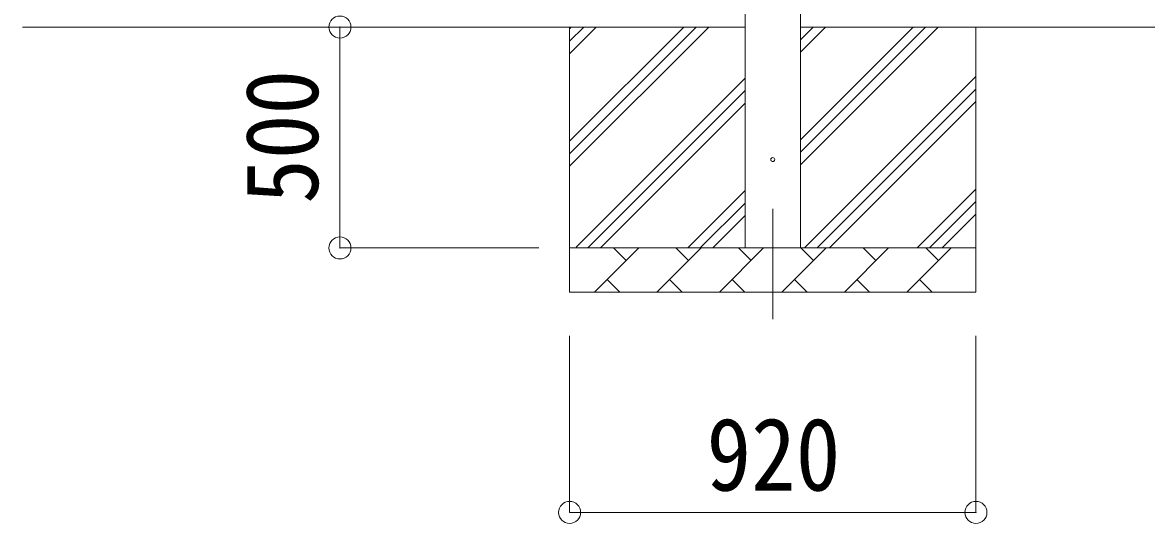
# Model space of a CAD drawing. Units: millimetres at full size, sheet at 1:50. Extents: x -14053 to 14053, y -9700 to 9700.
# Drawn here: x -10960 to -8415, y -6441 to -5306 of the extents above; entities that cross this region are included whole.
import ezdxf
from ezdxf.enums import TextEntityAlignment as Align

# ---------------------------------------------------------------- set-up
doc = ezdxf.new("R2010")
doc.units = ezdxf.units.MM
doc.header["$LTSCALE"] = 50
doc.header["$PDMODE"] = 32
doc.header["$PDSIZE"] = 50
doc.linetypes.add('CHAIN1', pattern=[8, 5, -1, 1, -1])
for name, color, linetype, lineweight in [('0-1_Defpoints', 7, 'CHAIN1', 9), ('0-2_TEXT1', 4, 'Continuous', 9), ('0-3_SHAPE', 7, 'Continuous', 9), ('0-8_TABLE1', 6, 'Continuous', 9)]:
    doc.layers.add(name, color=color, linetype=linetype, lineweight=lineweight)
doc.styles.add('ＭＳ ゴシック', font='')
doc.styles.get('ＭＳ ゴシック').set_extended_font_data('MS Gothic')

msp = doc.modelspace()

# ---------------------------------------------------------------- linework, layer by layer
at = {"layer": '0-1_Defpoints'}
msp.add_line((-9261.15, -5728.59), (-9261.15, -6015.92), dxfattribs=at)
at = {"layer": '0-2_TEXT1'}
for p, q in [((-9323.65, -2316.92), (-9323.65, -5816.92)), ((-9198.65, -5816.92), (-9198.65, -2316.92))]:
    msp.add_line(p, q, dxfattribs=at)
msp.add_circle((-9261.15, -5616.92), 4.5, dxfattribs=at)
at = {"layer": '0-3_SHAPE'}
for p, q in [((-9323.65, -5316.92), (-10959.85, -5316.92)), ((-9721.15, -5316.92), (-9721.15, -5916.92)), ((-9721.15, -5349.13), (-9688.94, -5316.92)), ((-9721.15, -5575.4), (-9462.67, -5316.92)), ((-9721.15, -5603.69), (-9434.38, -5316.92)), ((-9721.15, -5631.97), (-9406.1, -5316.92)), ((-9721.15, -5377.41), (-9660.66, -5316.92)), ((-9721.15, -5320.85), (-9717.23, -5316.92)), ((-3387.15, -5316.92), (-9198.65, -5316.92)), ((-9198.65, -5345.75), (-9169.83, -5316.92)), ((-9198.65, -5374.03), (-9141.54, -5316.92)), ((-9198.65, -5628.59), (-8886.98, -5316.92)), ((-9198.65, -5572.02), (-8943.55, -5316.92)), ((-9198.65, -5600.31), (-8915.27, -5316.92)), ((-8801.15, -5316.92), (-8801.15, -5916.92)), ((-9706.15, -5814.96), (-9323.65, -5432.46)), ((-9188.99, -5816.92), (-8801.15, -5429.08)), ((-9679.83, -5816.92), (-9323.65, -5460.75)), ((-9160.71, -5816.92), (-8801.15, -5457.36)), ((-9651.54, -5816.92), (-9323.65, -5489.03)), ((-9132.42, -5816.92), (-8801.15, -5485.65)), ((-9453.55, -5816.92), (-9323.65, -5687.02)), ((-8934.43, -5816.92), (-8801.15, -5683.64)), ((-9425.27, -5816.92), (-9323.65, -5715.31)), ((-8906.15, -5816.92), (-8801.15, -5711.92)), ((-9396.98, -5816.92), (-9323.65, -5743.59)), ((-8877.87, -5816.92), (-8801.15, -5740.21)), ((-9721.15, -5816.92), (-8801.15, -5816.92)), ((-9664.7, -5916.92), (-9564.7, -5816.92)), ((-9593.26, -5845.48), (-9621.81, -5816.92)), ((-9523.28, -5916.92), (-9423.28, -5816.92)), ((-9451.84, -5845.48), (-9480.39, -5816.92)), ((-9381.86, -5916.92), (-9281.86, -5816.92)), ((-9310.41, -5845.48), (-9338.97, -5816.92)), ((-9240.44, -5916.92), (-9140.44, -5816.92)), ((-9168.99, -5845.48), (-9197.55, -5816.92)), ((-9099.02, -5916.92), (-8999.02, -5816.92)), ((-9027.57, -5845.48), (-9056.12, -5816.92)), ((-8957.6, -5916.92), (-8857.6, -5816.92)), ((-8886.15, -5845.48), (-8914.7, -5816.92)), ((-9636.15, -5888.37), (-9607.6, -5916.92)), ((-9494.73, -5888.37), (-9466.17, -5916.92)), ((-9353.31, -5888.37), (-9324.75, -5916.92)), ((-9211.89, -5888.37), (-9183.33, -5916.92)), ((-9070.46, -5888.37), (-9041.91, -5916.92)), ((-8929.04, -5888.37), (-8900.49, -5916.92)), ((-8801.15, -5916.92), (-9721.15, -5916.92))]:
    msp.add_line(p, q, dxfattribs=at)
at = {"layer": '0-8_TABLE1'}
for p, q in [((-10241.15, -5316.92), (-9791.15, -5316.92)), ((-10241.15, -5816.92), (-10241.15, -5316.92)), ((-10241.15, -5816.92), (-9791.15, -5816.92)), ((-9721.15, -6415.92), (-9721.15, -6015.92)), ((-8801.15, -6415.92), (-8801.15, -6015.92)), ((-9721.15, -6415.92), (-8801.15, -6415.92))]:
    msp.add_line(p, q, dxfattribs=at)
for p in [(-10241.15, -5316.92), (-10241.15, -5816.92), (-9721.15, -6415.92), (-8801.15, -6415.92)]:
    msp.add_point(p, dxfattribs=at)

# ---------------------------------------------------------------- texts
at = {"layer": '0-8_TABLE1', "color": 7, "style": 'ＭＳ ゴシック', "width": 0.9}
msp.add_text('500', height=165, rotation=90, dxfattribs=at).set_placement((-10241.15, -5716.92), align=Align.BOTTOM_LEFT)
msp.add_text('920', height=165, dxfattribs=at).set_placement((-9411.15, -6415.92), align=Align.BOTTOM_LEFT)

doc.saveas('drawing.dxf')
